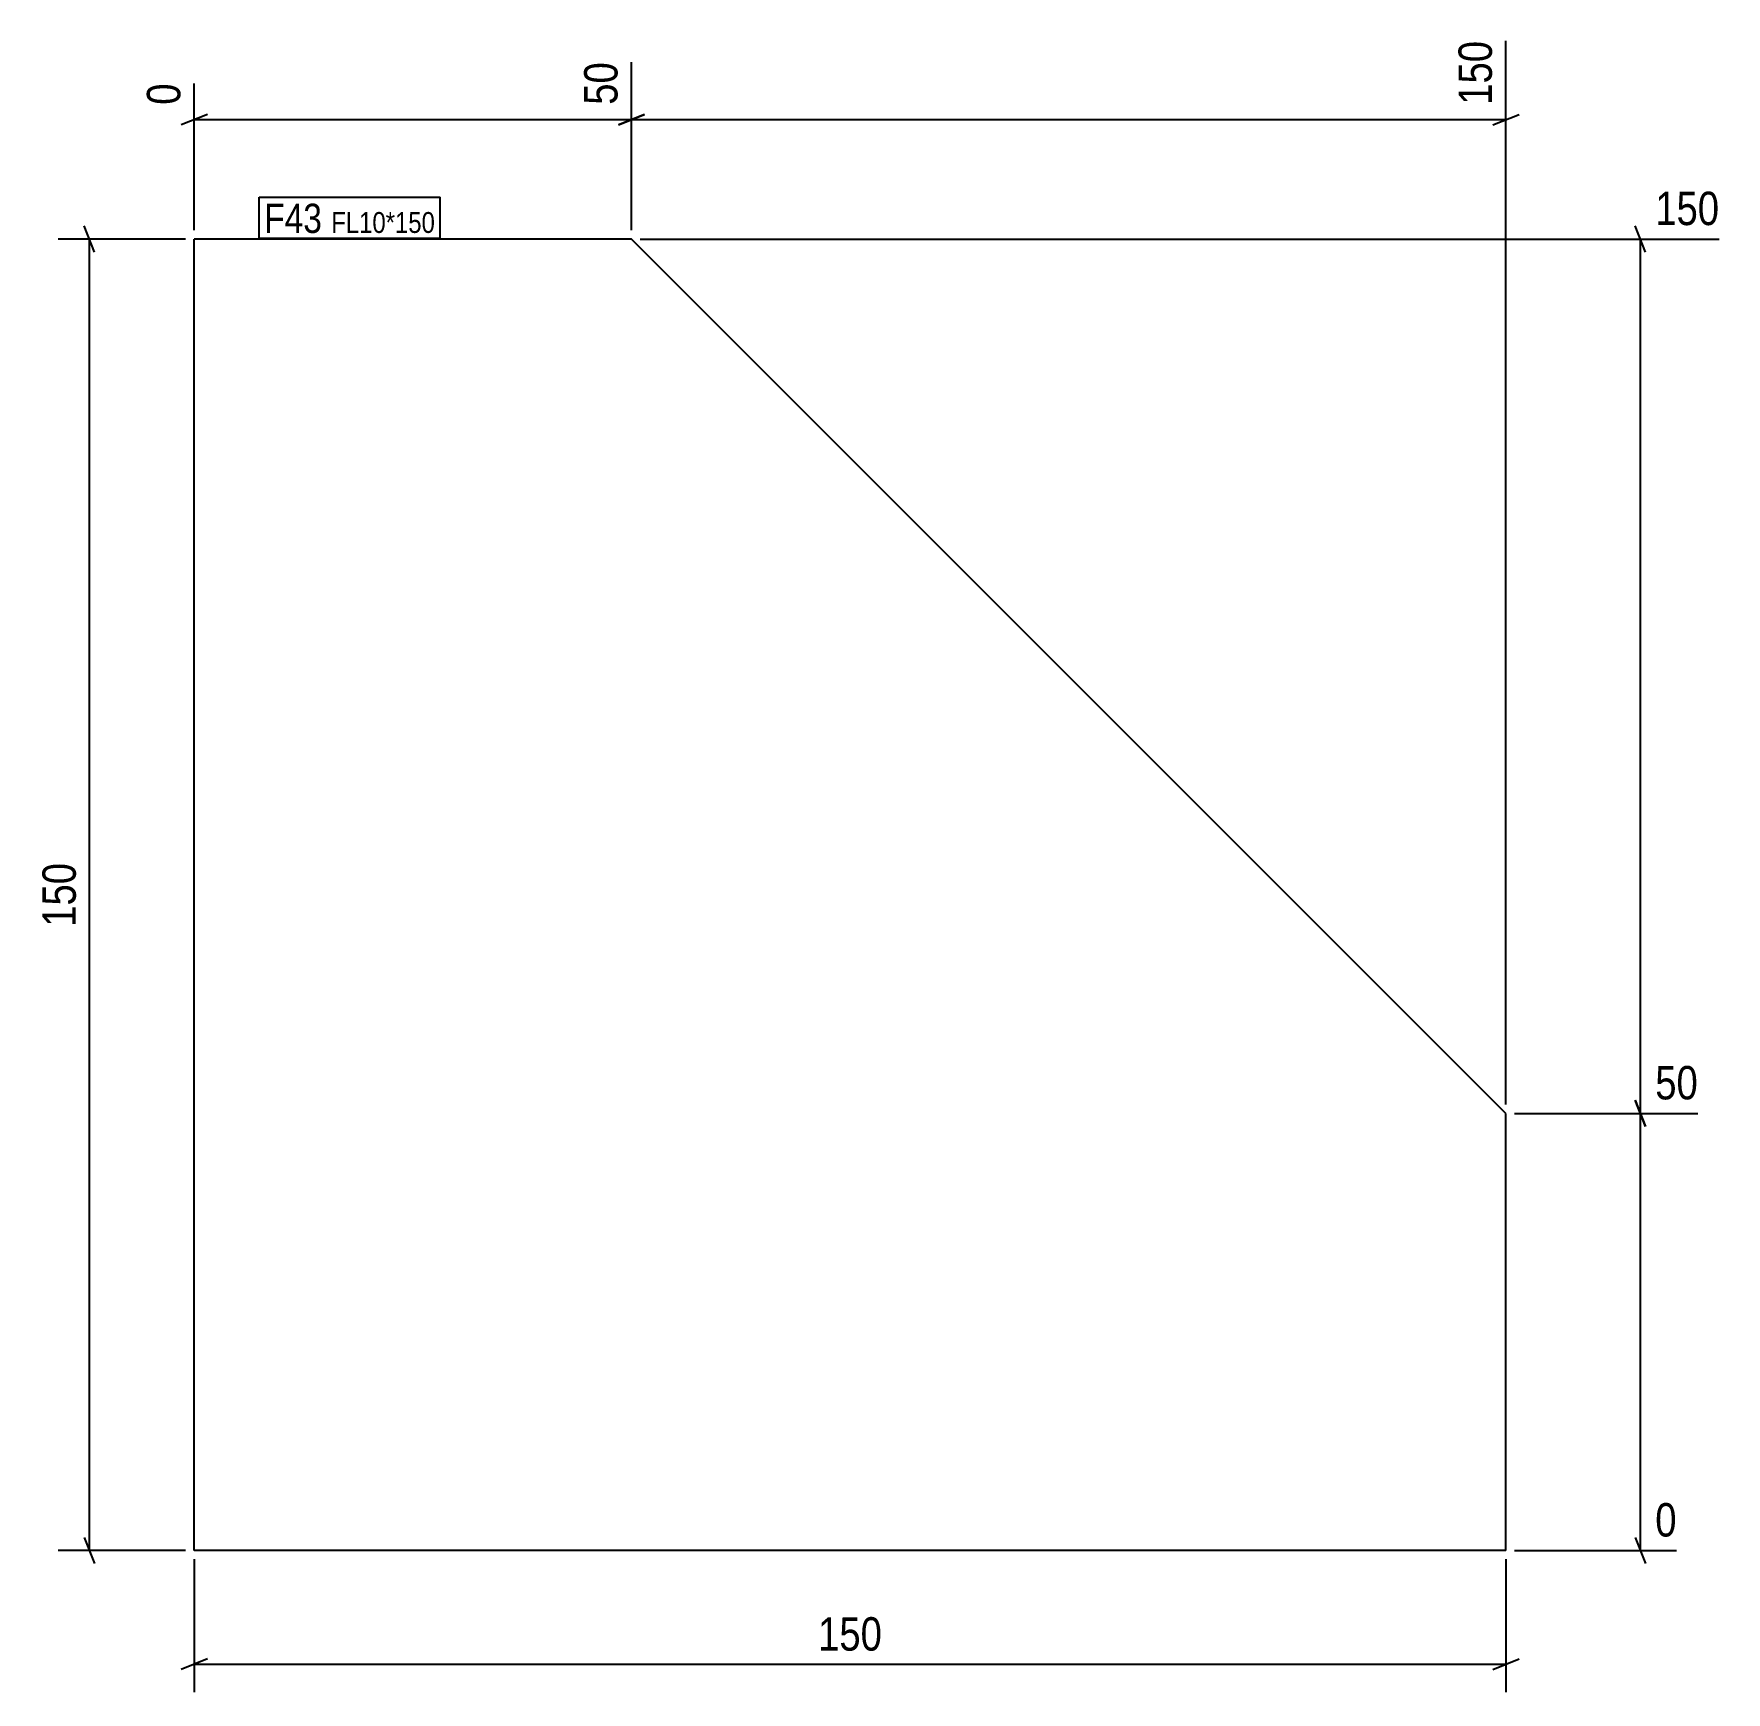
# Model space of a CAD drawing. Header units: millimetres. Extents: x 2 to 196, y 3 to 193.
import ezdxf

# ---------------------------------------------------------------- set-up
doc = ezdxf.new("R2010")
doc.units = ezdxf.units.MM
for name, color, linetype in [('MÅLSÆTNING', 7, 'Continuous'), ('STÅL', 7, 'Continuous'), ('TEKST', 7, 'Continuous')]:
    doc.layers.add(name, color=color, linetype=linetype)
doc.styles.add('Arial Narrow', font='ARIALN.TTF', dxfattribs={"height": 0.2})

msp = doc.modelspace()

# ---------------------------------------------------------------- linework, layer by layer
at = {"layer": 'MÅLSÆTNING', "color": 7, "linetype": 'Continuous'}
for p, q in [((170.55, 70.2), (170.55, 191.87)), ((70.55, 170.2), (70.55, 189.43)), ((20.55, 170.2), (20.55, 187)), ((22.05, 183.46), (19.05, 182.26)), ((20.55, 182.86), (70.55, 182.86)), ((69.05, 182.26), (72.05, 183.46)), ((169.05, 182.26), (172.05, 183.46)), ((9.15, 167.7), (7.95, 170.7)), ((186.53, 167.7), (185.33, 170.7)), ((19.55, 169.2), (5, 169.2)), ((8.55, 19.2), (8.55, 169.2)), ((71.55, 169.2), (194.94, 169.2)), ((185.93, 69.2), (185.93, 169.2)), ((185.33, 70.7), (186.53, 67.7)), ((186.53, 67.7), (185.33, 70.7)), ((171.55, 69.2), (192.5, 69.2)), ((171.55, 69.2), (192.5, 69.2)), ((185.93, 19.2), (185.93, 69.2)), ((7.95, 20.7), (9.15, 17.7)), ((185.33, 20.7), (186.53, 17.7)), ((19.55, 19.2), (5, 19.2)), ((20.55, 18.2), (20.55, 3)), ((170.55, 18.2), (170.55, 3)), ((171.55, 19.2), (190.06, 19.2)), ((22.05, 6.8), (19.05, 5.6)), ((20.55, 6.2), (170.55, 6.2)), ((169.05, 5.6), (172.05, 6.8))]:
    msp.add_line(p, q, dxfattribs=at)
at = {"layer": 'STÅL', "color": 2, "linetype": 'Continuous'}
for p, q in [((70.55, 169.2), (20.55, 169.2)), ((20.55, 19.2), (20.55, 169.2)), ((170.55, 69.2), (70.55, 169.2)), ((170.55, 19.2), (170.55, 69.2)), ((170.55, 19.2), (20.55, 19.2))]:
    msp.add_line(p, q, dxfattribs=at)

# ---------------------------------------------------------------- next in the draw order: wipeouts: each hides what was drawn before it
at = {"color": 0, "linetype": 'Continuous'}
for points in [[(69.75, 190.23), (64.15, 190.23), (64.15, 183.76), (69.75, 183.76)], [(19.75, 187.8), (14.15, 187.8), (14.15, 183.76), (19.75, 183.76)], [(195.74, 170), (195.74, 175.6), (186.83, 175.6), (186.83, 170)], [(193.3, 70), (193.3, 75.6), (186.83, 75.6), (186.83, 70)], [(190.86, 20), (190.86, 25.6), (186.83, 25.6), (186.83, 20)]]:
    msp.add_wipeout(points, dxfattribs=at).dxf.layer = 'MÅLSÆTNING'
at = {"color": 0}
for points, layer in [([(7.8, 98.66), (2.2, 98.66), (2.2, 89.74), (7.8, 89.74)], 'MÅLSÆTNING'), ([(100.01, 6.95), (100.01, 12.55), (91.09, 12.55), (91.09, 6.95)], 'MÅLSÆTNING'), ([(35.16, 169.9), (35.16, 173.4), (28.55, 173.4), (28.55, 169.9)], 'TEKST'), ([(48.08, 169.9), (48.08, 172.4), (36.21, 172.4), (36.21, 169.9)], 'TEKST')]:
    msp.add_wipeout(points, dxfattribs=at).dxf.layer = layer

# ---------------------------------------------------------------- next in the draw order: linework, layer by layer
at = {"layer": 'MÅLSÆTNING', "color": 7, "linetype": 'Continuous'}
for p, q in [((70.55, 170.2), (70.55, 189.43)), ((72.05, 183.46), (69.05, 182.26)), ((70.55, 182.86), (170.55, 182.86))]:
    msp.add_line(p, q, dxfattribs=at)

# ---------------------------------------------------------------- next in the draw order: texts
at = {"layer": 'MÅLSÆTNING', "color": 3, "linetype": 'Continuous', "style": 'Arial Narrow'}
for s, height, p in [('50', 3.818, (68.95, 184.56)), ('0', 3.82, (18.95, 184.56))]:
    msp.add_text(s, height=height, rotation=90.0002, dxfattribs=at).set_placement(p)
for s, height, p in [('150', 3.818, (187.63, 170.8)), ('50', 3.818, (187.63, 70.8)), ('0', 3.82, (187.63, 20.8))]:
    msp.add_text(s, height=height, dxfattribs=at).set_placement(p)
at = {"layer": 'MÅLSÆTNING', "color": 3, "style": 'Arial Narrow'}
msp.add_text('150', height=3.818, rotation=90.0002, dxfattribs=at).set_placement((7, 90.54))
msp.add_text('150', height=3.818, dxfattribs=at).set_placement((91.89, 7.75))

# ---------------------------------------------------------------- next in the draw order: wipeouts: each hides what was drawn before it
at = {"color": 0}
for points in [[(35.16, 169.9), (35.16, 173.4), (28.55, 173.4), (28.55, 169.9)], [(48.08, 169.9), (48.08, 172.4), (36.21, 172.4), (36.21, 169.9)]]:
    msp.add_wipeout(points, dxfattribs=at).dxf.layer = 'TEKST'

# ---------------------------------------------------------------- next in the draw order: linework, layer by layer
at = {"layer": 'TEKST', "color": 7, "linetype": 'Continuous'}
for p, q in [((27.95, 174), (48.68, 174)), ((27.95, 169.3), (27.95, 174)), ((48.68, 169.3), (48.68, 174)), ((27.95, 169.3), (48.68, 169.3))]:
    msp.add_line(p, q, dxfattribs=at)

# ---------------------------------------------------------------- next in the draw order: texts
at = {"layer": 'TEKST', "color": 3, "style": 'Arial Narrow'}
for s, height, p in [('F43', 3.34, (28.55, 169.9)), ('FL10*150', 2.386, (36.21, 169.9))]:
    msp.add_text(s, height=height, dxfattribs=at).set_placement(p)

# ---------------------------------------------------------------- next in the draw order: wipeouts: each hides what was drawn before it
at = {"color": 0, "linetype": 'Continuous'}
msp.add_wipeout([(169.75, 192.67), (164.15, 192.67), (164.15, 183.76), (169.75, 183.76)], dxfattribs=at).dxf.layer = 'MÅLSÆTNING'

# ---------------------------------------------------------------- next in the draw order: texts
at = {"layer": 'MÅLSÆTNING', "color": 3, "linetype": 'Continuous', "style": 'Arial Narrow'}
msp.add_text('150', height=3.818, rotation=90.0002, dxfattribs=at).set_placement((168.95, 184.56))

doc.saveas('drawing.dxf')
